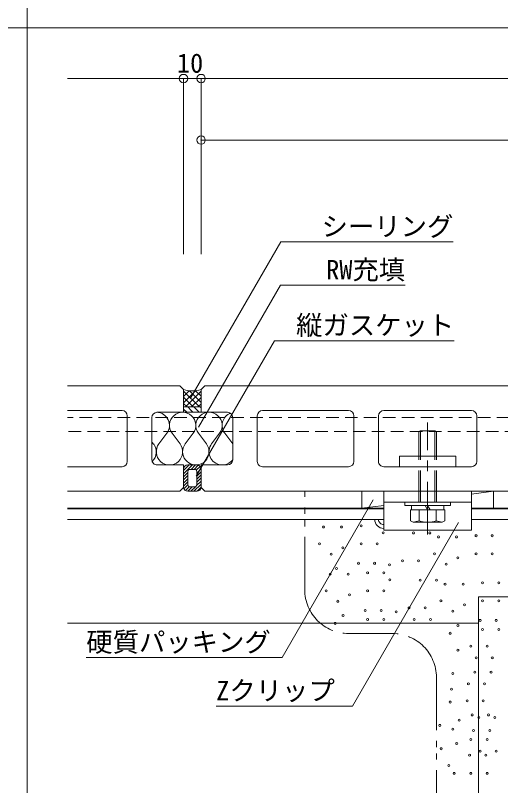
# Model space of a CAD drawing. Units: millimetres at full size, sheet at 1:6; details may follow other scales. Extents: x -1209 to 1209, y -852 to 852.
# Drawn here: x 401.4 to 677.6, y -449.4 to -10.8 of the extents above; entities that cross this region are included whole.
import ezdxf
from ezdxf.enums import TextEntityAlignment as Align

# ---------------------------------------------------------------- set-up
doc = ezdxf.new("R2010")
doc.units = ezdxf.units.MM
doc.header["$LTSCALE"] = 6
doc.header["$PDMODE"] = 32
doc.header["$PDSIZE"] = 4.8
for name, pattern in [('CHAIN1', [8, 5, -1, 1, -1]), ('DASHED1', [1.8, 1.2, -0.6]), ('DASHED3', [4, 3, -1]), ('DOUBLE_CHAIN1', [8.8, 5, -1, 0.6, -0.6, 0.6, -1])]:
    doc.linetypes.add(name, pattern=pattern)
for name, color, linetype, lineweight in [('0-0_WAKU', 7, 'Continuous', 5), ('0-1_AL', 5, 'Continuous', 5), ('0-2_SUNPO', 7, 'Continuous', 5), ('0-3_STEEL', 6, 'Continuous', 5), ('0-4_KANAMONO', 6, 'Continuous', 5), ('0-5_FUKUSIZA', 3, 'Continuous', 5), ('0-6_HIFUKU', 4, 'Continuous', 5), ('0-7_KUTAI', 4, 'Continuous', 5)]:
    doc.layers.add(name, color=color, linetype=linetype, lineweight=lineweight)
doc.styles.add('ＭＳ ゴシック', font='')
doc.styles.get('ＭＳ ゴシック').set_extended_font_data('MS Gothic')

msp = doc.modelspace()

# ---------------------------------------------------------------- linework, layer by layer
at = {"layer": '0-0_WAKU'}
for p, q in [((408, 850), (408, -799)), ((0, -17.85), (1207, -17.85))]:
    msp.add_line(p, q, dxfattribs=at)
at = {"layer": '0-1_AL'}
for p, q in [((431.12, -221.799), (494.978, -221.799)), ((497.099, -223.92), (494.978, -221.799)), ((509.218, -221.798), (507.098, -223.918)), ((1094.977, -221.798), (509.218, -221.798)), ((497.099, -223.92), (497.099, -236.799)), ((507.098, -223.918), (507.098, -236.798)), ((431.12, -235.799), (462.099, -235.799)), ((482.099, -236.799), (497.099, -236.799)), ((507.098, -236.798), (522.098, -236.798)), ((522.098, -236.798), (507.098, -236.798)), ((591.098, -235.798), (542.098, -235.798)), ((661.098, -235.798), (611.098, -235.798)), ((465.099, -238.799), (465.099, -264.799)), ((479.099, -239.799), (479.099, -263.799)), ((525.098, -239.798), (525.098, -263.798)), ((525.098, -239.798), (525.098, -263.798)), ((539.098, -238.798), (539.098, -264.798)), ((594.098, -238.798), (594.098, -264.798)), ((608.098, -238.798), (608.098, -264.798)), ((664.098, -238.798), (664.098, -264.798)), ((482.099, -266.799), (497.099, -266.799)), ((497.099, -266.799), (497.099, -279.677)), ((522.098, -266.798), (507.098, -266.798)), ((522.098, -266.798), (507.098, -266.798)), ((507.098, -279.678), (507.098, -266.798)), ((462.099, -267.799), (431.12, -267.799)), ((591.098, -267.798), (542.098, -267.798)), ((661.098, -267.798), (611.098, -267.798)), ((497.099, -279.677), (494.978, -281.799)), ((509.218, -281.798), (507.098, -279.678)), ((431.12, -281.799), (494.978, -281.799)), ((1044.098, -281.798), (509.218, -281.798))]:
    msp.add_line(p, q, dxfattribs=at)
for centre, start, end in [((462.099, -238.799), 0, 89.99998), ((482.099, -239.799), 89.99998, 179.99998), ((522.098, -239.798), 0, 90), ((522.098, -239.798), 0, 90), ((542.098, -238.798), 89.99998, 179.99998), ((591.098, -238.798), 0, 90), ((611.098, -238.798), 89.99998, 179.99998), ((661.098, -238.798), 0, 90), ((462.099, -264.799), 270, 0), ((482.099, -263.799), 179.99998, 269.99998), ((522.098, -263.798), 270, 0), ((522.098, -263.798), 270, 0), ((542.098, -264.798), 179.99998, 269.99998), ((591.098, -264.798), 270, 0), ((611.098, -264.798), 179.99998, 269.99998), ((661.098, -264.798), 270, 0)]:
    msp.add_arc(centre, 3, start, end, dxfattribs=at)
at = {"layer": '0-2_SUNPO'}
for p, q in [((431.12, -46.799), (497.099, -46.799)), ((497.099, -46.799), (507.099, -46.799)), ((497.099, -46.799), (497.099, -146.799)), ((507.099, -46.799), (507.099, -146.799)), ((507.099, -46.799), (1115.098, -46.799)), ((507.099, -81.799), (1097.098, -81.799)), ((501.108, -228.715), (552.449, -139.789)), ((552.449, -139.789), (650.704, -139.789)), ((505.613, -245.336), (552.334, -164.414)), ((552.334, -164.414), (623.309, -164.414)), ((504.288, -273.18), (548.824, -196.041)), ((651.202, -196.041), (548.824, -196.041)), ((605.095, -286.643), (553.26, -376.424)), ((653.752, -299.523), (593.388, -404.078)), ((441.717, -376.424), (553.26, -376.424)), ((593.388, -404.078), (515.718, -404.078))]:
    msp.add_line(p, q, dxfattribs=at)
for p in [(497.099, -46.799), (507.099, -46.799), (507.099, -81.799)]:
    msp.add_point(p, dxfattribs=at)
at = {"layer": '0-3_STEEL', "linetype": 'DASHED1'}
msp.add_line((795.206, -247.797), (431.12, -247.797), dxfattribs=at)
at = {"layer": '0-3_STEEL'}
for p, q in [((611.096, -291.798), (431.12, -291.798)), ((891.096, -291.798), (670.49, -291.798)), ((611.096, -297.798), (431.12, -297.798)), ((891.096, -297.798), (661.097, -297.798))]:
    msp.add_line(p, q, dxfattribs=at)
at = {"layer": '0-4_KANAMONO', "linetype": 'DASHED1'}
msp.add_line((1082.248, -239.799), (431.12, -239.799), dxfattribs=at)
at = {"layer": '0-4_KANAMONO', "color": 7, "linetype": 'CHAIN1'}
msp.add_line((636.097, -306.322), (636.097, -242.563), dxfattribs=at)
at = {"layer": '0-4_KANAMONO'}
for p, q in [((631.097, -261.799), (631.097, -248.029)), ((632.096, -261.799), (632.096, -247.45)), ((640.097, -261.799), (640.097, -247.45)), ((640.097, -247.45), (641.096, -248.029)), ((641.096, -261.799), (641.096, -248.029)), ((620.098, -261.799), (652.098, -261.799)), ((620.098, -267.799), (620.098, -261.799)), ((652.098, -267.799), (652.098, -261.799)), ((620.098, -267.799), (652.098, -267.799)), ((611.096, -303.952), (611.096, -281.8)), ((611.096, -281.8), (661.097, -281.8)), ((661.097, -303.952), (661.097, -281.8)), ((611.096, -287.95), (661.097, -287.95)), ((623.098, -289.951), (623.098, -287.95)), ((646.598, -287.95), (625.598, -287.95)), ((649.098, -289.951), (649.098, -287.95)), ((431.12, -291.399), (611.096, -291.399)), ((431.12, -291.799), (611.096, -291.799)), ((649.098, -289.951), (623.098, -289.951)), ((645.911, -292.45), (626.282, -292.45)), ((626.282, -298.546), (626.282, -292.45)), ((626.897, -292.45), (626.897, -289.951)), ((631.19, -298.624), (631.19, -292.45)), ((636.098, -292.45), (634.655, -289.951)), ((637.541, -292.45), (636.098, -289.951)), ((641.003, -298.624), (641.003, -292.45)), ((645.296, -292.45), (645.296, -289.951)), ((645.911, -298.546), (645.911, -292.45)), ((661.097, -291.399), (891.096, -291.399)), ((661.097, -291.799), (891.096, -291.799)), ((644.348, -299.452), (627.848, -299.452)), ((641.003, -298.627), (644.348, -299.452)), ((644.348, -299.452), (645.914, -298.549)), ((611.096, -303.952), (661.097, -303.952))]:
    msp.add_line(p, q, dxfattribs=at)
at = {"layer": '0-4_KANAMONO', "linetype": 'DASHED3'}
for p, q in [((631.097, -287.95), (631.097, -261.799)), ((632.099, -287.95), (632.099, -261.799)), ((640.097, -287.95), (640.097, -261.799)), ((641.099, -287.95), (641.099, -261.799))]:
    msp.add_line(p, q, dxfattribs=at)
at = {"layer": '0-4_KANAMONO'}
for points in [[(640.097, -247.45), (632.096, -247.45), (631.097, -248.029)], [(631.19, -298.627), (627.848, -299.452), (626.282, -298.549)]]:
    msp.add_lwpolyline(points, dxfattribs=at)
msp.add_arc((636.098, -284.452), 15, 250.903, 289.09679, dxfattribs=at)
at = {"layer": '0-5_FUKUSIZA'}
for p, q in [((497.1, -223.92), (497.1, -236.797)), ((497.1, -231.345), (503.926, -224.519)), ((497.1, -227.809), (500.38, -224.53)), ((497.1, -224.737), (506.161, -233.797)), ((498.183, -233.797), (507.099, -224.882)), ((500.433, -224.535), (507.099, -231.201)), ((503.95, -224.516), (507.099, -227.665)), ((507.099, -223.917), (507.099, -236.797)), ((497.1, -228.273), (502.625, -233.797)), ((497.1, -231.808), (499.09, -233.797)), ((501.719, -233.797), (507.099, -228.417)), ((505.254, -233.797), (507.099, -231.953)), ((507.099, -233.797), (497.1, -233.797)), ((497.1, -234.968), (498.93, -236.797)), ((497.1, -236.797), (507.099, -236.797)), ((499.466, -233.797), (501.586, -235.918)), ((501.586, -235.918), (502.466, -236.797)), ((503.001, -233.797), (506.001, -236.797)), ((506.537, -233.797), (507.099, -234.36)), ((483.1, -254.797), (487.6, -248.797)), ((495.1, -254.797), (490.6, -248.797)), ((498.1, -254.797), (502.6, -248.797)), ((510.1, -254.797), (505.6, -248.798)), ((513.1, -254.797), (517.6, -248.798)), ((525.099, -254.797), (520.6, -248.798)), ((480.1, -255.174), (479.099, -253.84)), ((504.599, -266.799), (499.599, -266.799)), ((497.099, -279.299), (497.099, -269.299)), ((499.599, -278.048), (499.599, -270.548)), ((503.349, -269.299), (500.849, -269.299)), ((504.599, -278.048), (504.599, -270.548)), ((507.099, -269.299), (507.099, -279.299)), ((503.349, -279.299), (500.849, -279.299)), ((504.599, -281.799), (499.599, -281.799))]:
    msp.add_line(p, q, dxfattribs=at)
at = {"layer": '0-5_FUKUSIZA', "linetype": 'DASHED1'}
for p, q in [((497.099, -270.051), (500.351, -266.799)), ((497.099, -271.818), (502.119, -266.799)), ((501.387, -269.299), (503.886, -266.799)), ((503.154, -269.299), (505.49, -266.963)), ((497.099, -273.586), (499.599, -271.086)), ((504.38, -269.841), (506.521, -267.7)), ((504.599, -271.389), (507.099, -268.889)), ((504.599, -273.157), (507.099, -270.657)), ((497.099, -275.354), (499.599, -272.854)), ((497.099, -277.121), (499.599, -274.621)), ((504.482, -278.577), (507.099, -275.96)), ((504.599, -274.925), (507.099, -272.425)), ((504.599, -276.693), (507.099, -274.193)), ((497.099, -278.889), (499.599, -276.389)), ((497.355, -280.401), (499.603, -278.153)), ((498.172, -281.352), (500.336, -279.188)), ((499.493, -281.799), (501.993, -279.299)), ((501.261, -281.799), (503.878, -279.181)), ((503.029, -281.799), (507.099, -277.728)), ((504.807, -281.788), (507.091, -279.504))]:
    msp.add_line(p, q, dxfattribs=at)
at = {"layer": '0-5_FUKUSIZA'}
for points in [[(611.096, -289.799), (598.596, -291.399), (598.596, -281.8)], [(673.597, -291.399), (673.597, -281.799), (661.097, -283.399)]]:
    msp.add_lwpolyline(points, dxfattribs=at)
for centre, radius, start, end in [((502.096, -206.189), 18.421, 254.26454, 285.76097), ((496.6, -244.297), 7.5, 323.12981, 216.87016), ((511.6, -244.298), 7.5, 323.12981, 216.87016), ((481.6, -244.297), 7.5, 323.12981, 87.66164), ((526.6, -244.298), 7.5, 111.81644, 216.87016), ((474.1, -259.297), 7.5, 313.4055, 36.87013), ((489.1, -259.297), 7.5, 143.12273, 36.87018), ((504.1, -259.297), 7.5, 143.12273, 293.57524), ((504.1, -259.297), 7.5, 293.57524, 36.87015), ((519.1, -259.298), 7.5, 143.12273, 323.1256), ((499.599, -269.299), 2.5, 90, 180), ((504.599, -269.299), 2.5, 0, 90), ((500.849, -270.548), 1.25, 90, 180), ((503.349, -270.548), 1.25, 0, 90), ((499.599, -279.299), 2.5, 180, 270), ((500.849, -278.048), 1.25, 180, 270), ((503.349, -278.048), 1.25, 270, 0), ((504.599, -279.299), 2.5, 270, 0), ((611.096, -297.798), 5.154, 179.99998, 269.99998), ((611.096, -297.798), 3, 179.99998, 269.99998)]:
    msp.add_arc(centre, radius, start, end, dxfattribs=at)
at = {"layer": '0-6_HIFUKU', "linetype": 'DOUBLE_CHAIN1'}
for p, q in [((566.1, -337.798), (566.1, -281.798)), ((616.103, -362.798), (591.1, -362.798)), ((641.103, -387.798), (641.103, -635.798))]:
    msp.add_line(p, q, dxfattribs=at)
at = {"layer": '0-6_HIFUKU'}
for centre in [(576.783, -302.133), (587.116, -302.133), (598.188, -301.394), (610.806, -305.44), (628.1, -305.535), (637.314, -305.535), (663.634, -307.072), (672.849, -307.072), (574.492, -311.728), (598.188, -311.728), (607.403, -311.728), (642.229, -307.811), (652.562, -307.811), (587.855, -313.943), (581.211, -317.633), (639.938, -317.406), (653.3, -319.621), (663.634, -317.406), (672.849, -317.406), (596.712, -322.8), (605.926, -322.8), (614.363, -323.633), (621.744, -321.418), (630.959, -321.418), (646.657, -323.311), (580.537, -328.94), (584.164, -325.753), (590.87, -328.94), (601.942, -328.202), (611.157, -328.202), (614.559, -332.248), (631.854, -332.342), (641.068, -332.342), (645.983, -334.618), (656.316, -334.618), (667.388, -333.88), (676.603, -333.88), (578.246, -338.536), (591.608, -340.75), (601.942, -338.536), (611.157, -338.536), (584.965, -344.441), (643.692, -344.214), (657.054, -346.428), (667.388, -344.214), (676.603, -344.214), (600.466, -349.608), (609.68, -349.608), (618.117, -350.44), (625.498, -348.226), (634.713, -348.226), (650.411, -350.119), (587.918, -352.56), (601.942, -354.774), (611.157, -354.774), (628.451, -354.869), (637.665, -354.869), (665.912, -355.286), (675.126, -355.286), (583.489, -356.989), (653.364, -358.238), (648.935, -362.667), (667.388, -360.452), (676.603, -360.452), (653.364, -372.262), (660.745, -370.048), (669.959, -370.048), (663.698, -376.691), (672.912, -376.691), (650.411, -385.549), (662.959, -384.81), (672.174, -384.81), (649.673, -394.406), (659.269, -391.453), (668.483, -391.453), (648.935, -401.787), (658.531, -401.049), (667.745, -401.049), (654.102, -412.121), (661.483, -409.168), (665.174, -410.645), (670.698, -409.168), (674.388, -410.645), (643.03, -415.073), (650.411, -417.288), (662.221, -418.026), (671.436, -418.026), (652.626, -425.407), (660.745, -423.193), (669.959, -423.193), (643.768, -428.36), (665.912, -429.836), (675.126, -429.836), (660.007, -432.05), (669.221, -432.05), (648.197, -437.955), (651.149, -442.384), (660.745, -442.384), (669.959, -442.384)]:
    msp.add_circle(centre, 0.567, dxfattribs=at)
at = {"layer": '0-6_HIFUKU', "linetype": 'DOUBLE_CHAIN1'}
for centre, start, end in [((591.1, -337.798), 180, 270), ((616.103, -387.798), 0, 90)]:
    msp.add_arc(centre, 25, start, end, dxfattribs=at)
at = {"layer": '0-7_KUTAI', "color": 6}
for q in [(773.389, -341.797), (665.099, -671.797)]:
    msp.add_line((665.099, -341.797), q, dxfattribs=at)
msp.add_lwpolyline([(432.099, -356.797), (431.12, -356.797), (665.099, -356.797)], dxfattribs=at)

# ---------------------------------------------------------------- texts
at = {"layer": '0-2_SUNPO', "style": 'ＭＳ ゴシック'}
for s, p in [('10', (493.349, -46.799)), ('シーリング', (575.704, -139.789)), ('RW充填', (578.309, -164.414)), ('縦ガスケット', (561.202, -196.041)), ('硬質パッキング', (441.717, -376.424)), ('Zクリップ ', (515.718, -404.078))]:
    msp.add_text(s, height=11, dxfattribs=at).set_placement(p, align=Align.BOTTOM_LEFT)

doc.saveas('drawing.dxf')
